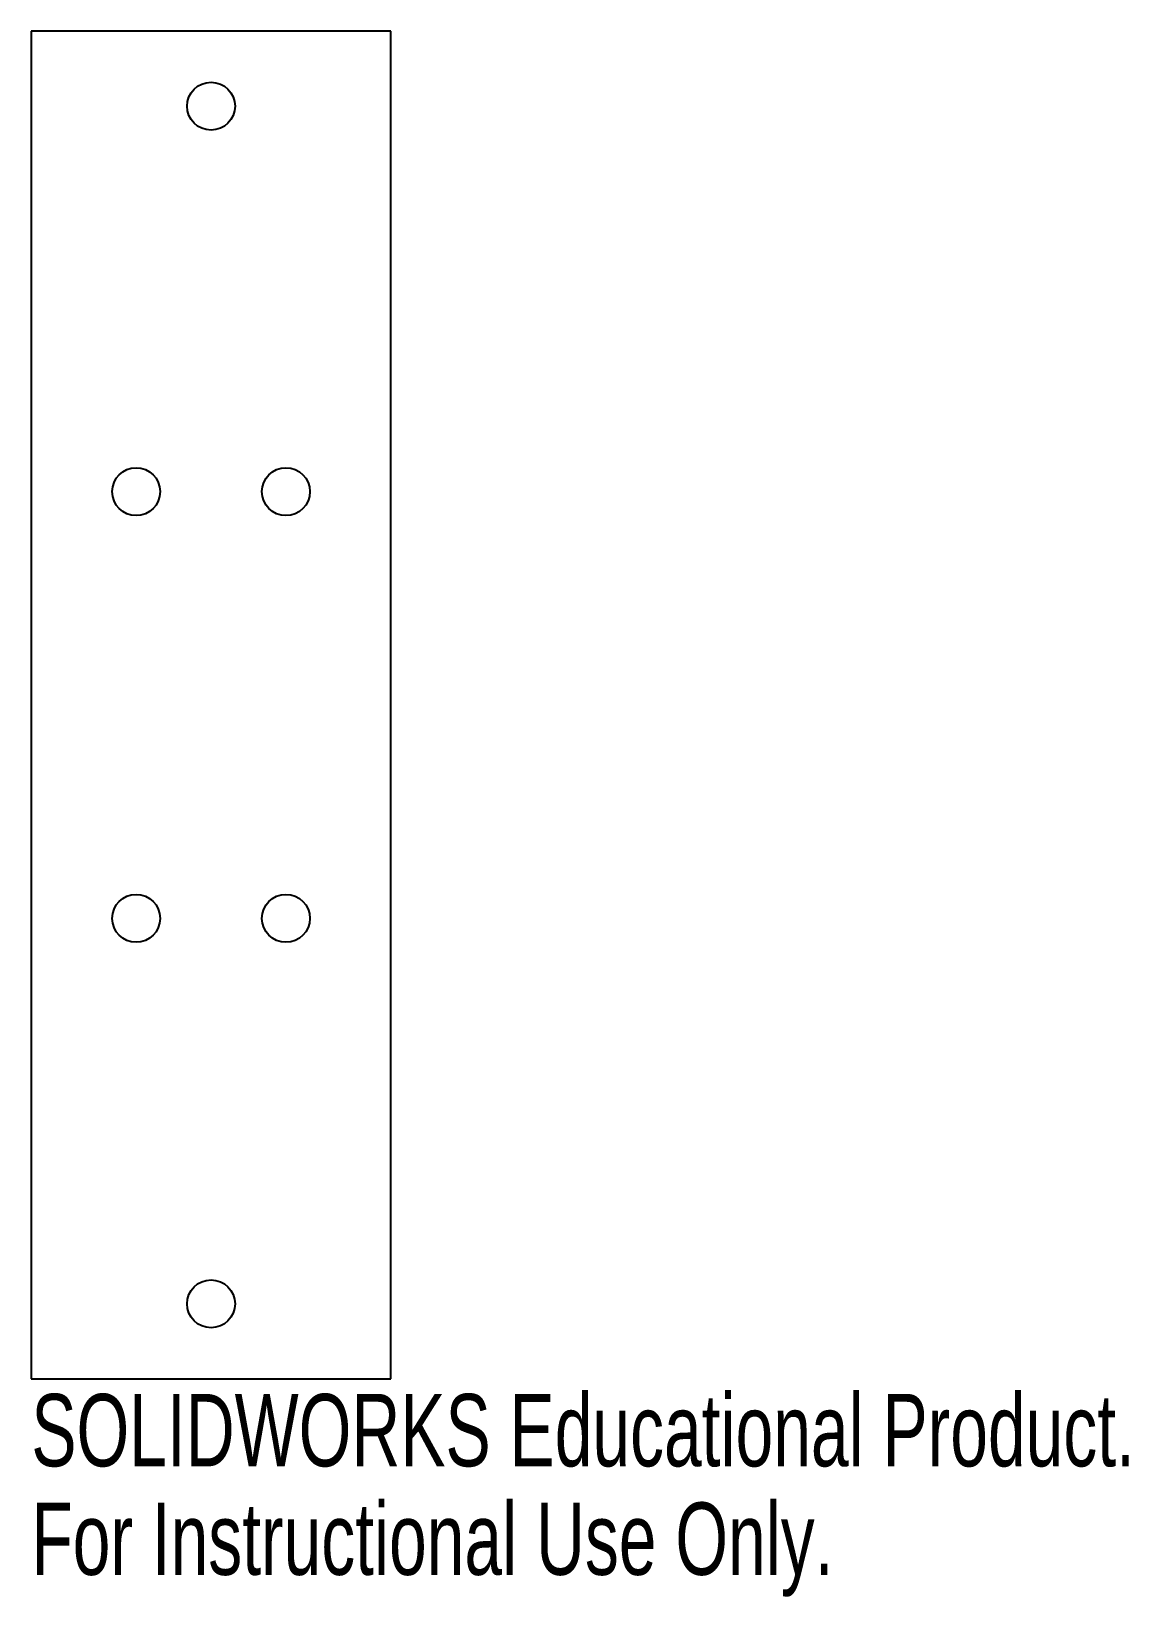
# Model space of a CAD drawing. Header units: millimetres. Extents: x 0 to 73, y -15 to 90.
import ezdxf

# ---------------------------------------------------------------- set-up
doc = ezdxf.new("R2010")
doc.units = ezdxf.units.MM
doc.styles.add('SLDTEXTSTYLE0', font='TXT', dxfattribs={"width": 0.7})

msp = doc.modelspace()

# ---------------------------------------------------------------- linework, layer by layer
at = {"color": 7, "linetype": 'Continuous', "lineweight": 25}
for p, q in [((0, 90), (0, 0)), ((24, 90), (0, 90)), ((24, 0), (24, 90)), ((0, 0), (24, 0))]:
    msp.add_line(p, q, dxfattribs=at)
for centre in [(12, 85), (7, 59.25), (17, 59.25), (7, 30.75), (17, 30.75), (12, 5)]:
    msp.add_circle(centre, 1.6, dxfattribs=at)

# ---------------------------------------------------------------- texts
at = {"color": 7, "linetype": 'Continuous', "char_height": 4.8336, "attachment_point": 1, "style": 'SLDTEXTSTYLE0'}
for s, insert in [('SOLIDWORKS Educational Product.', (0, -1.02)), ('For Instructional Use Only.', (0, -8.27))]:
    msp.add_mtext(s, dxfattribs=dict(at, insert=insert))

doc.saveas('drawing.dxf')
